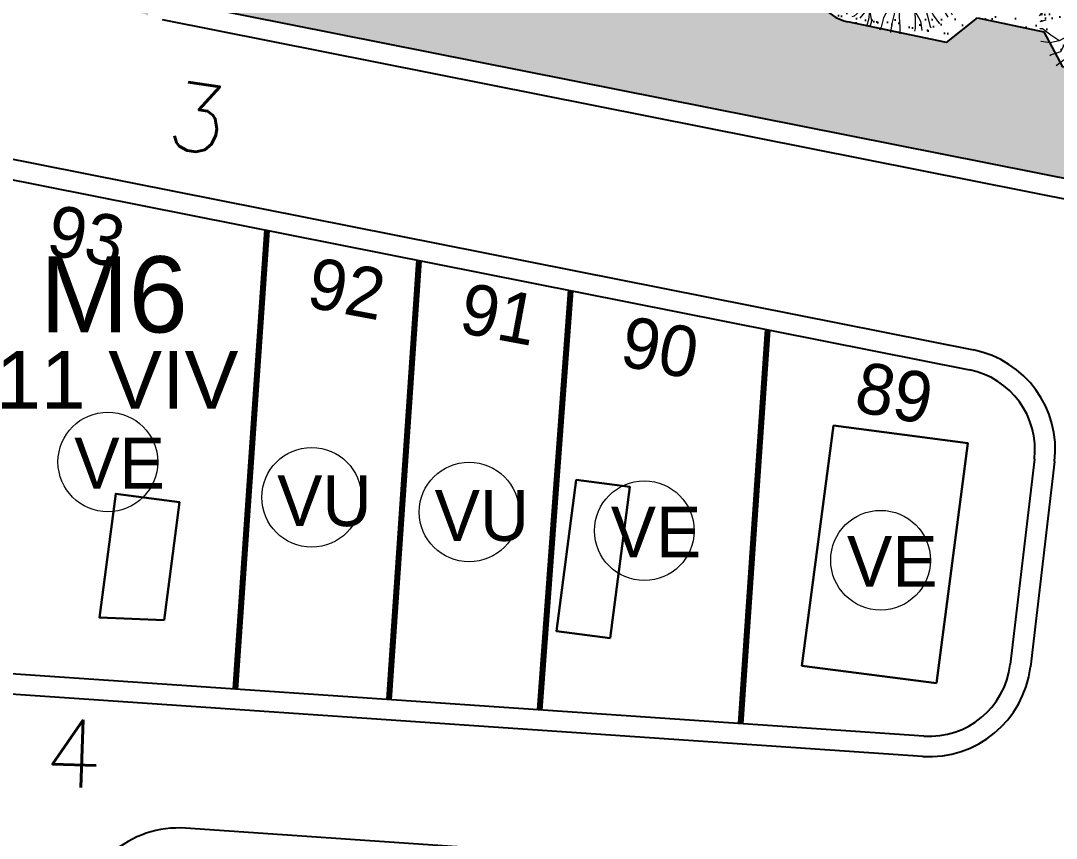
# Model space of a CAD drawing. Extents: x 472704 to 474638, y 1059265 to 1060325.
# Drawn here: x 474057.6 to 474118.7, y 1059653.8 to 1059702.1 of the extents above; entities that cross this region are included whole.
import ezdxf

# ---------------------------------------------------------------- set-up
doc = ezdxf.new("R2010")
doc.units = 0
doc.header["$LTSCALE"] = 0.4
doc.header["$MEASUREMENT"] = 0
doc.layers.get('0').update_dxf_attribs({"linetype": 'CONTINUOUS', "lineweight": 25})
for name, color, linetype in [('A-VIA-N', 7, 'CONTINUOUS'), ('AREASVERDES', 8, 'CONTINUOUS'), ('MANZANAS', 5, 'CONTINUOUS'), ('NumeroPropu', 6, 'CONTINUOUS'), ('PARCELASPEOPUESTAS', 3, 'CONTINUOUS'), ('PISOS', 8, 'CONTINUOUS'), ('PROPUESTA_VIAS', 7, 'CONTINUOUS'), ('TipoVivienda', 7, 'CONTINUOUS'), ('UNIFAMILIAR', 5, 'CONTINUOUS')]:
    doc.layers.add(name, color=color, linetype=linetype)
for name, color, linetype, lineweight in [('AREAS VERDES', 2, 'CONTINUOUS', 20), ('CALLES', 140, 'CONTINUOUS', 40), ('CASA', 31, 'CONTINUOUS', 30)]:
    doc.layers.add(name, color=color, linetype=linetype, lineweight=lineweight)
doc.styles.add('ARIAL', font='arial.ttf')
doc.styles.add('Numeros Parcelas', font='', dxfattribs={"height": 3})
doc.styles.get("Standard").update_dxf_attribs({"font": 'romans.shx'})
doc.styles.add('TipoVivienda', font='', dxfattribs={"height": 3})
doc.styles.get('Numeros Parcelas').set_extended_font_data('AvantGarde Bk BT')
doc.styles.get('TipoVivienda').set_extended_font_data('AvantGarde Bk BT')

# ---------------------------------------------------------------- blocks, each defined once
blk = doc.blocks.new('MATA-P-01')
at = {"color": 84, "linetype": 'ByBlock'}
for p, q in [((18.70677729639716, 144.486355756599), (18.73205464344726, 144.451453475891)), ((18.72307764169145, 144.486355756599), (18.73040098522931, 144.4579799186249)), ((18.74481143541676, 144.4994086420674), (18.74481143541676, 144.5013949507252)), ((18.75756822738625, 144.4645063613594), (18.74481143541676, 144.4994086420674)), ((18.79016891797421, 144.486355756599), (18.78827902286798, 144.5167179032314)), ((18.79914591973063, 144.4449270331571), (18.79016891797421, 144.486355756599)), ((18.7972560246238, 144.4667764283972), (18.8064692632685, 144.503665017763)), ((18.8064692632685, 144.503665017763), (18.80812292148645, 144.5144478361937)), ((18.84615706050665, 144.4883420652574), (18.84450340228809, 144.5209742789276)), ((18.86245740580033, 144.4537235429294), (18.84615706050665, 144.4883420652574)), ((18.8697807493382, 144.4579799186249), (18.87167064444504, 144.4928821993329)), ((18.87167064444504, 144.4928821993329), (18.87521419776983, 144.5209742789276)), ((18.89860164971369, 144.4840856895612), (18.90592499325156, 144.5167179032314)), ((18.68693339777808, 144.4318741476893), (18.6706330524844, 144.4579799186249)), ((18.71764419325982, 144.451453475891), (18.68882329288492, 144.468762737055)), ((18.73205464344726, 144.451453475891), (18.73040098522931, 144.4557098515872)), ((18.79182257619277, 144.4318741476893), (18.75756822738625, 144.4645063613594)), ((18.80812292148645, 144.405768376753), (18.79914591973063, 144.4449270331571)), ((18.86803478664056, 144.4239007251381), (18.86245740580033, 144.4537235429294)), ((18.86789085423196, 144.4210913292592), (18.8697807493382, 144.4579799186249)), ((18.89151454306411, 144.4122948194869), (18.8950580963889, 144.4471971001948)), ((18.8950580963889, 144.4471971001948), (18.89860164971369, 144.4840856895612)), ((18.9964037214782, 144.4818156225235), (18.99286016815341, 144.4449270331571)), ((18.99286016815341, 144.4449270331571), (19.00183716990983, 144.4100247524491)), ((19.03987130892942, 144.4602499856633), (19.01270406677248, 144.423077637917)), ((18.64346581032746, 144.4015120010568), (18.62716546503318, 144.423077637917)), ((18.6453557054337, 144.4361305233854), (18.6453557054337, 144.4384005904232)), ((18.67961005424022, 144.4145648865253), (18.6453557054337, 144.4361305233854)), ((18.71410063993503, 144.3861890485512), (18.67961005424022, 144.4145648865253)), ((18.70134384796553, 144.3969718669813), (18.68693339777808, 144.4318741476893)), ((18.80788988419503, 144.4067849107232), (18.79182257619277, 144.4318741476893)), ((18.82442326678074, 144.3666097203488), (18.80812292148645, 144.405768376753)), ((18.86434730090717, 144.3754062301211), (18.86789085423196, 144.4210913292592)), ((18.88608109463248, 144.3731361630834), (18.89151454306411, 144.4122948194869)), ((19.01270406677248, 144.423077637917), (18.98742671972238, 144.3773925387789)), ((19.00183716990983, 144.4100247524491), (18.99286016815341, 144.388459115589)), ((19.0689284461926, 144.4384005904232), (19.03821765071086, 144.4015120010568)), ((19.09066223991851, 144.416551195183), (19.0561716542237, 144.388459115589)), ((18.61629856817052, 144.3969718669813), (18.60543167130787, 144.4034983097152)), ((18.64700936365226, 144.3623533446527), (18.61629856817052, 144.3969718669813)), ((18.74481143541676, 144.3512867678432), (18.71410063993503, 144.3861890485512)), ((18.84615706050665, 144.3317074396409), (18.82442326678074, 144.3666097203488)), ((18.8662371960134, 144.3339775066792), (18.86434730090717, 144.3754062301211)), ((18.87710409287666, 144.3339775066792), (18.88608109463248, 144.3731361630834)), ((18.98742671972238, 144.3773925387789), (18.97112637442809, 144.3405039494132)), ((19.02191730541718, 144.370866096045), (18.98553682461554, 144.3382338823748)), ((19.0561716542237, 144.388459115589), (19.02191730541718, 144.370866096045)), ((19.03821765071086, 144.4015120010568), (19.02357096363514, 144.370866096045)), ((19.09231589813646, 144.3666097203488), (19.10696258521219, 144.381932672855)), ((19.12680648383127, 144.3796626058173), (19.09231589813646, 144.3666097203488)), ((19.12680648383127, 144.3731361630834), (19.11404969186178, 144.336247573717)), ((18.56007418874981, 144.3209246212108), (18.55842053053185, 144.3231946882491)), ((18.58913132601358, 144.3382338823748), (18.57094108561306, 144.3470303921471)), ((18.62362191170839, 144.3058854270845), (18.58913132601358, 144.3382338823748)), ((18.66708949915901, 144.3274510639447), (18.64700936365226, 144.3623533446527)), ((18.70323374307237, 144.2882924075412), (18.66708949915901, 144.3274510639447)), ((18.75756822738625, 144.3166682455146), (18.74481143541676, 144.3512867678432)), ((18.85702395736931, 144.2948188502751), (18.84615706050665, 144.3317074396409)), ((18.85702395736931, 144.2928325416167), (18.87710409287666, 144.3339775066792)), ((18.85891385247554, 144.2970889173129), (18.8662371960134, 144.3339775066792)), ((18.97112637442809, 144.3405039494132), (18.95293613402757, 144.3058854270845)), ((18.98553682461554, 144.3382338823748), (18.95633128629346, 144.3123468675026)), ((19.11404969186178, 144.336247573717), (19.13223993226289, 144.3623533446527)), ((19.14854027755658, 144.3470303921471), (19.11404969186178, 144.3231946882491)), ((18.59456477444461, 144.3101418027807), (18.56007418874981, 144.3209246212108)), ((18.61629856817052, 144.284036031845), (18.58180798247572, 144.2775095891111)), ((18.63070901835797, 144.307871735743), (18.59456477444461, 144.3101418027807)), ((18.65244281208328, 144.2775095891111), (18.61629856817052, 144.284036031845)), ((18.6706330524844, 144.2993589843506), (18.63070901835797, 144.307871735743)), ((18.70677729639716, 144.2863060988828), (18.6706330524844, 144.2993589843506)), ((18.74481143541676, 144.2709831463766), (18.70323374307237, 144.2882924075412)), ((18.76300167581728, 144.2797796561489), (18.75756822738625, 144.3166682455146)), ((18.85891385247554, 144.255660193871), (18.85702395736931, 144.2928325416167)), ((18.95293613402757, 144.3058854270845), (18.92411523365208, 144.2709831463766)), ((18.5475536336692, 144.2775095891111), (18.5440100803444, 144.2797796561489)), ((18.58180798247572, 144.2775095891111), (18.5475536336692, 144.2775095891111)), ((18.68693339777808, 144.2775095891111), (18.65244281208328, 144.2775095891111)), ((18.73585624014285, 144.2747112949355), (18.68693339777808, 144.2775095891111)), ((18.78284557443635, 144.2471474424786), (18.74481143541676, 144.2709831463766)), ((18.79182257619277, 144.2448773754409), (18.76300167581728, 144.2797796561489)), ((18.81733616013116, 144.2360808656686), (18.78284557443635, 144.2471474424786)), ((18.8617486951355, 144.2420397916433), (18.82560445122274, 144.1821667735182)), ((18.8397786645219, 144.1821667735182), (18.8617486951355, 144.2434585835424)), ((18.8421410334047, 144.1659925458734), (18.8617486951355, 144.2420397916433)), ((18.85159050893768, 144.2275681142769), (18.85891385247554, 144.255660193871)), ((18.85844137869898, 144.2576465025288), (18.85844137869898, 144.2590652944279)), ((18.86576472223685, 144.2372158991878), (18.85844137869898, 144.2576465025288)), ((18.90214520303849, 144.2471474424786), (18.8858448577442, 144.2267168391377)), ((18.90520386662178, 144.2504054997458), (18.89151454306411, 144.2122451617707)), ((18.90403509814472, 144.2491337511371), (18.90049154481993, 144.2448773754409)), ((18.92411523365208, 144.2709831463766), (18.90403509814472, 144.2491337511371)), ((19.07436189462423, 144.2406209997447), (19.10861624343075, 144.2732532134149)), ((19.10861624343075, 144.2732532134149), (19.14310682912555, 144.2709831463766)), ((19.14310682912555, 144.2709831463766), (19.17027407128249, 144.2797796561489)), ((19.18303086325138, 144.2514038181748), (19.14310682912555, 144.2340945570108)), ((18.54023029013133, 144.2230279802008), (18.53125328837491, 144.2210416715424)), ((18.57472087582613, 144.2187716045046), (18.54023029013133, 144.2230279802008)), ((18.60897522463266, 144.2057187190368), (18.57472087582613, 144.2187716045046)), ((18.64346581032746, 144.1903957665306), (18.60897522463266, 144.2057187190368)), ((18.81544626502492, 144.2360808656686), (18.85159050893768, 144.2275681142769)), ((18.82040723967939, 144.2298381813146), (18.81591873880148, 144.2357971072893)), ((18.83599887430884, 144.209691336353), (18.82040723967939, 144.2298381813146)), ((18.82347831922762, 144.189260733012), (18.83599887430884, 144.209691336353)), ((18.82560445122274, 144.1821667735182), (18.84521211295293, 144.2292706645554)), ((18.84521211295293, 144.2292706645554), (18.82914800454753, 144.2199066380238)), ((18.87308806577471, 144.2315407315931), (18.8421410334047, 144.1659925458734)), ((18.8433222178467, 144.1239963056716), (18.87308806577471, 144.2315407315931)), ((18.88537238396765, 144.2250142888592), (18.8433222178467, 144.1239963056716)), ((18.8858448577442, 144.2267168391377), (18.84497587606465, 144.157763552861)), ((18.8858448577442, 144.2267168391377), (18.85702395736931, 144.1381842246586)), ((18.85702395736931, 144.1381842246586), (18.89127830617583, 144.220757913163)), ((18.8858448577442, 144.2267168391377), (18.86576472223685, 144.2372158991878)), ((18.87119817066847, 144.2094075779731), (18.87734032976494, 144.2258655639984)), ((18.89127830617583, 144.220757913163), (18.87545043465811, 144.1588985863796)), ((18.87545043465811, 144.1588985863796), (18.89907412349026, 144.206569994176)), ((18.90474380881016, 144.2051512022775), (18.89151454306411, 144.2122451617707)), ((18.89907412349026, 144.206569994176), (18.89671175460686, 144.175072814025)), ((18.89907412349026, 144.1932333503282), (18.92569361185657, 144.2077454365482)), ((18.92765878697687, 144.2079887860745), (18.90474380881016, 144.2051512022775)), ((18.95293613402757, 144.2145152288085), (18.92765878697687, 144.2079887860745)), ((18.98931661482861, 144.2122451617707), (18.95293613402757, 144.2145152288085)), ((19.03278420227984, 144.209975094733), (18.98931661482861, 144.2122451617707)), ((18.99097027304717, 144.209975094733), (19.03821765071086, 144.2187716045046)), ((19.07436189462423, 144.209975094733), (19.03278420227984, 144.209975094733)), ((19.03821765071086, 144.2187716045046), (19.07436189462423, 144.2406209997447)), ((19.05428175911687, 144.203448651999), (19.03987130892942, 144.2079887860745)), ((19.09066223991851, 144.1903957665306), (19.05428175911687, 144.203448651999)), ((19.11239603364382, 144.2057187190368), (19.07436189462423, 144.209975094733)), ((19.10696258521219, 144.2122451617707), (19.08144900127381, 144.209975094733)), ((19.14310682912555, 144.2340945570108), (19.10696258521219, 144.2122451617707)), ((19.14854027755658, 144.1991922763029), (19.11239603364382, 144.2057187190368)), ((19.14854027755658, 144.2079887860745), (19.13223993226289, 144.2014623433406)), ((19.18303086325138, 144.2187716045046), (19.14854027755658, 144.2079887860745)), ((18.54212018523757, 144.1623036869365), (18.52770973505012, 144.157763552861)), ((18.54023029013133, 144.1903957665306), (18.52936339326807, 144.1903957665306)), ((18.57472087582613, 144.1838693237967), (18.54023029013133, 144.1903957665306)), ((18.58015432425716, 144.1665600626327), (18.54212018523757, 144.1623036869365)), ((18.61086511973889, 144.1773428810627), (18.57472087582613, 144.1838693237967)), ((18.61629856817052, 144.1688301296704), (18.58015432425716, 144.1665600626327)), ((18.64700936365226, 144.1753565724043), (18.61086511973889, 144.1773428810627)), ((18.64700936365226, 144.1665600626327), (18.61086511973889, 144.1512371101265)), ((18.66345128961892, 144.1743828726762), (18.61629856817052, 144.1688301296704)), ((18.67961005424022, 144.1818830151389), (18.64346581032746, 144.1903957665306)), ((18.68338984445329, 144.1838693237967), (18.64700936365226, 144.1665600626327)), ((18.68504350267185, 144.1838693237967), (18.64700936365226, 144.1753565724043)), ((18.71953408836665, 144.1861393908344), (18.68504350267185, 144.1838693237967)), ((18.75378843717318, 144.1903957665306), (18.71953408836665, 144.1861393908344)), ((18.78827902286798, 144.1861393908344), (18.75378843717318, 144.1903957665306)), ((18.79347623441073, 144.1847205989359), (18.78095567933012, 144.1864231492144)), ((18.78284557443635, 144.1864231492144), (18.80292570994371, 144.1869906659737)), ((18.81402884369464, 144.1855718740751), (18.79347623441073, 144.1847205989359)), ((18.80292570994371, 144.1869906659737), (18.82347831922762, 144.189260733012)), ((18.8352901636434, 144.178194156202), (18.81402884369464, 144.1855718740751)), ((18.84025113829846, 144.157763552861), (18.8352901636434, 144.178194156202)), ((18.88513614707936, 144.1810317399996), (18.88655356840904, 144.1600336198987)), ((18.90592499325156, 144.1682626129111), (18.88513614707936, 144.1810317399996)), ((18.88655356840904, 144.1600336198987), (18.89080583239927, 144.1526559020256)), ((18.90403509814472, 144.1708164383288), (18.89907412349026, 144.1932333503282)), ((18.90781488835779, 144.1642899955949), (18.90403509814472, 144.1708164383288)), ((18.93498213051473, 144.1296714732663), (18.90781488835779, 144.1642899955949)), ((19.12491658872503, 144.1773428810627), (19.09066223991851, 144.1903957665306)), ((19.15940717441984, 144.1557772442026), (19.12491658872503, 144.1773428810627)), ((19.18468452146994, 144.1991922763029), (19.14854027755658, 144.1991922763029)), ((18.54023029013133, 144.1274014062285), (18.53125328837491, 144.1274014062285)), ((18.57637453404409, 144.1316577819247), (18.54023029013133, 144.1274014062285)), ((18.61086511973889, 144.1512371101265), (18.57637453404409, 144.1316577819247)), ((18.60543167130787, 144.1404542916964), (18.58180798247572, 144.1055520109884)), ((18.83906995385647, 144.1208749634946), (18.80457936816166, 144.0882427498244)), ((18.85537029915075, 144.1256988559501), (18.8352901636434, 144.1157673126592)), ((18.83599887430884, 144.1166185877985), (18.8433222178467, 144.1376167078993)), ((18.8433222178467, 144.1376167078993), (18.84025113829846, 144.157763552861)), ((18.85537029915075, 144.1143485207607), (18.85584277292731, 144.1256988559501)), ((18.85891385247554, 144.1361979160008), (18.85584277292731, 144.1256988559501)), ((18.87143440755676, 144.1571960361011), (18.85891385247554, 144.1361979160008)), ((18.89151454306411, 144.1532234187849), (18.87143440755676, 144.1571960361011)), ((18.89151454306411, 144.1535071771648), (18.90781488835779, 144.1120784537229)), ((18.96923647932126, 144.0947691925583), (18.93498213051473, 144.1296714732663)), ((19.17925107303831, 144.1186048964569), (19.15940717441984, 144.1557772442026)), ((18.5475536336692, 144.0924991255206), (18.54023029013133, 144.0905128168622)), ((18.58180798247572, 144.1055520109884), (18.5475536336692, 144.0924991255206)), ((18.61086511973889, 144.0794462400527), (18.58369787758195, 144.0448277177241)), ((18.80457936816166, 144.0882427498244), (18.77008878246686, 144.0601506702303)), ((18.8352901636434, 144.1157673126592), (18.83458145297856, 144.1166185877985)), ((18.84450340228809, 144.0425576506864), (18.84993685071972, 144.0794462400527)), ((18.84993685071972, 144.0794462400527), (18.85537029915075, 144.1143485207607)), ((18.85348040404451, 144.0924991255206), (18.87167064444504, 144.0536242274964)), ((18.90781488835779, 144.1120784537229), (18.91324833678942, 144.0774599313943)), ((18.98010337618391, 144.0578806031926), (18.96923647932126, 144.0947691925583)), ((18.97112637442809, 144.0970392595967), (19.01270406677248, 144.0859726827867)), ((19.01270406677248, 144.0859726827867), (19.04719465246728, 144.0686634216227)), ((19.17216396638873, 144.0970392595967), (19.15043017266342, 144.1078220780268)), ((18.58369787758195, 144.0448277177241), (18.56550763718144, 144.0448277177241)), ((18.58180798247572, 144.0663933545849), (18.56739753228827, 144.0448277177241)), ((18.59267487933838, 144.0033989942822), (18.61984212149531, 144.0383012749902)), ((18.76300167581728, 144.0513541604587), (18.72851109012247, 144.0229783224846)), ((18.77008878246686, 144.0601506702303), (18.74292154031052, 144.0252483895224)), ((18.75756822738625, 144.0425576506864), (18.76300167581728, 144.0079391283583)), ((18.83718005875023, 144.0056690613206), (18.84450340228809, 144.0425576506864)), ((18.87167064444504, 144.0536242274964), (18.87167064444504, 144.0187219467884)), ((18.91324833678942, 144.0774599313943), (18.92576889187064, 144.0425576506864)), ((18.92576889187064, 144.0425576506864), (18.93663578873329, 144.0079391283583)), ((19.00916051344769, 144.0144655710923), (18.98010337618391, 144.0578806031926)), ((19.04719465246728, 144.0686634216227), (19.0597152075485, 144.0317748322563)), ((19.04719465246728, 144.0686634216227), (19.08333889638004, 144.0383012749902)), ((19.08333889638004, 144.0383012749902), (19.11782948207485, 144.0229783224846)), ((19.08522879148688, 144.0383012749902), (19.1194831402934, 144.0536242274964)), ((19.1194831402934, 144.0536242274964), (19.157517279313, 144.0709334886604)), ((19.157517279313, 144.0709334886604), (19.1667305179577, 144.0686634216227)), ((18.61440867306369, 144.0317748322563), (18.58180798247572, 144.0144655710923)), ((18.67157824501153, 144.0030589354155), (18.62173201660155, 143.9903461088144)), ((18.65622260229635, 143.9968725515483), (18.62527556992634, 143.9642403378781)), ((18.69425674131595, 144.0121955040545), (18.65622260229635, 143.9968725515483)), ((18.71055708661023, 143.9968725515483), (18.68338984445329, 143.9599839621825)), ((18.72851109012247, 144.0229783224846), (18.69425674131595, 144.0121955040545)), ((18.74670133052359, 144.0317748322563), (18.71055708661023, 143.9968725515483)), ((18.74292154031052, 144.0252483895224), (18.72496753679768, 143.988359800156)), ((18.76300167581728, 144.0079391283583), (18.76111178071104, 143.9687804719542)), ((18.8352901636434, 143.9968725515483), (18.82087971345595, 143.9599839621825)), ((18.83363650542544, 143.9707667806126), (18.83718005875023, 144.0056690613206)), ((18.87167064444504, 144.0187219467884), (18.86789085423196, 143.9818333574221)), ((18.93663578873329, 144.0079391283583), (18.93852568383953, 143.9687804719542)), ((18.93852568383953, 143.9991426185861), (18.94750268559595, 143.9642403378781)), ((19.03987130892942, 143.9795632903843), (19.00916051344769, 144.0144655710923)), ((19.0597152075485, 144.0317748322563), (19.0689284461926, 143.9968725515483)), ((19.0689284461926, 143.9968725515483), (19.10318279499912, 143.9772932233466)), ((19.11782948207485, 144.0229783224846), (19.15208383088137, 144.0209920138262)), ((19.15208383088137, 144.0209920138262), (19.15397372598821, 144.0209920138262)), ((18.62173201660155, 143.9903461088144), (18.61086511973889, 143.9772932233466)), ((18.68338984445329, 143.9599839621825), (18.65244281208328, 143.9316081242085)), ((18.72496753679768, 143.988359800156), (18.70512363817921, 143.9534575194481)), ((18.75756822738625, 143.9622540292203), (18.72851109012247, 143.9273517485124)), ((18.76111178071104, 143.9687804719542), (18.75024488384839, 143.9316081242085)), ((18.82087971345595, 143.9599839621825), (18.81355636991808, 143.9250816814746)), ((18.83363650542544, 143.9338781912463), (18.83363650542544, 143.9707667806126)), ((18.86789085423196, 143.9818333574221), (18.86245740580033, 143.9469310767141)), ((18.93852568383953, 143.9599839621825), (18.9330922354085, 143.9250816814746)), ((18.93852568383953, 143.9687804719542), (18.94584902737799, 143.9250816814746)), ((18.94750268559595, 143.9642403378781), (18.96025947756544, 143.9296218155501)), ((19.07436189462423, 143.9404046339802), (19.03987130892942, 143.9795632903843)), ((19.10318279499912, 143.9772932233466), (19.10696258521219, 143.9730368476504)), ((18.68882329288492, 143.9185552387401), (18.68338984445329, 143.9100424873484)), ((18.70512363817921, 143.9534575194481), (18.68882329288492, 143.9185552387401)), ((18.72851109012247, 143.9273517485124), (18.71575429815358, 143.8924494678044)), ((18.75024488384839, 143.9316081242085), (18.74292154031052, 143.8947195348422)), ((18.81355636991808, 143.9250816814746), (18.80268947305543, 143.890463159146)), ((18.8352901636434, 143.8947195348422), (18.83363650542544, 143.9338781912463)), ((18.86245740580033, 143.9469310767141), (18.87332430266299, 143.9100424873484)), ((18.93120234030166, 143.9230953728162), (18.91679189011422, 143.8881930921082)), ((18.9330922354085, 143.9250816814746), (18.92954868208371, 143.890463159146)), ((18.94584902737799, 143.9250816814746), (18.96380303089023, 143.890463159146)), ((18.96025947756544, 143.9296218155501), (18.98742671972238, 143.8924494678044)), ((19.01648385698555, 143.9035160446138), (18.99097027304717, 143.9250816814746)), ((19.030894307173, 143.9100424873484), (19.00727061834085, 143.9404046339802)), ((18.74292154031052, 143.8947195348422), (18.74292154031052, 143.8839367164121)), ((18.80268947305543, 143.890463159146), (18.7972560246238, 143.8620873211719)), ((18.83363650542544, 143.8598172541342), (18.8352901636434, 143.8947195348422)), ((18.87332430266299, 143.9100424873484), (18.87521419776983, 143.872870139602)), ((18.91679189011422, 143.8881930921082), (18.91868178522105, 143.8643573882103)), ((18.92954868208371, 143.890463159146), (18.93120234030166, 143.8686137639059)), ((18.98742671972238, 143.8924494678044), (18.9964037214782, 143.8881930921082)), ((18.87521419776983, 143.872870139602), (18.87875775109462, 143.8598172541342))]:
    blk.add_line(p, q, dxfattribs=at)
blk = doc.blocks.new('ISLAVERDE')
at = {"layer": 'AREASVERDES'}
h = blk.add_hatch(dxfattribs=at)
h.set_pattern_fill('AR-SAND', color=64, scale=0.03, angle=45, style=0)
h.set_pattern_definition([(82.50000000000001, (191.2243086665092, 65.92303897162424), (-1.072144046139148, 1.004260467369087), [0, -1.15824, 0, -1.2954, 0, -1.23825]), (52.49999999999999, (191.2243086665092, 65.92303897162424), (-0.5670327831854701, 2.474198554034203), [0, -0.6248400000000001, 0, -1.04394, 0, -0.40005]), (12.5, (190.5615657647743, 65.26029606988934), (1.674899477497614, 1.680996935689717), [0, -0.3809999999999999, 0, -1.3716, 0, -1.7907]), (2.499999999999997, (190.5615657647743, 65.26029606988934), (1.146843327484199, 2.092652344687232), [0, -0.1905, 0, -0.8991599999999998, 0, -1.0287])])
h.paths.add_polyline_path([(13.95088276572645, -2.394863265799344), (15.4515454476836, -4.194310824619578), (20.95154507480504, -4.192285652854508), (22.45088218952881, -2.39173345558811), (26.45088191828111, -2.390260603511692), (27.95154459985002, -4.189708161982679), (33.90154419700178, -4.187517294660225, 0.9999963395687645), (33.89843958694101, 4.212482131463943), (27.9484516110289, 4.210291268420384), (26.44911449603387, 2.409739070804797), (22.44911476722336, 2.4082662187284), (20.94845208530504, 4.207713777432183), (15.44845245808654, 4.205688605783493), (13.94911534347918, 2.405136408517137), (9.949115614610491, 2.403663556557156), (8.448452932983372, 4.203111114795327), (2.498453335881351, 4.200920247472808, 0.4141057193929566), (-0.0006261316302698106, 1.700920416948819, 9.20532542551705e-05), (-0.0006259621295043871, 1.699999884429673), (0.000625962129618074, -1.699999884741729, 0.4142740459857605), (2.502062574025501, -4.199078939329993, -5.162490158940385e-05), (2.501546325068347, -4.199079182697488), (8.451545921901385, -4.196888315491364), (9.950883036915911, -2.396336117759347)])
at = {"layer": 'PROPUESTA_VIAS', "linetype": 'Continuous', "ltscale": 0.5}
for p, q in [((8.448452932963846, 4.20311111479532), (2.498453335923841, 4.200920247472823)), ((8.448452932789223, 4.20311111502815), (9.949115614610491, 2.403663556557149)), ((13.94911534347921, 2.405136408517137), (15.44845245828037, 4.205688606016338)), ((20.9484520854021, 4.207713777432218), (15.44845245816396, 4.205688605783507)), ((20.9484520854021, 4.207713777315803), (22.44911476722336, 2.408266218728386)), ((26.44911449603387, 2.40973907080479), (27.94845161083504, 4.210291268187575)), ((33.89845120781683, 4.212482135742903), (27.94845161106787, 4.210291268420406)), ((9.949115614610491, 2.403663556557149), (13.94911534347921, 2.405136408517137)), ((22.44911476722336, 2.408266218728386), (26.44911449603387, 2.40973907080479)), ((0.0006259621295612305, -1.69999988458585), (-0.0006259621295612305, 1.69999988458585)), ((8.451545921998331, -4.196888315374963), (9.950883036915911, -2.396336117759347)), ((9.950883036915911, -2.396336117759347), (13.95088276572642, -2.394863265799358)), ((13.95088276572642, -2.394863265799358), (15.45154544748948, -4.194310824386775)), ((20.9515450746112, -4.19228565308731), (22.45088218952878, -2.39173345558811)), ((22.45088218952878, -2.39173345558811), (26.45088191828108, -2.390260603511706)), ((26.45088191828108, -2.390260603511706), (27.95154460004414, -4.189708162215538)), ((8.451545921881916, -4.196888315491378), (2.501546325132949, -4.19907918269746)), ((20.95154507484403, -4.19228565285448), (15.45154544760589, -4.194310824619606)), ((33.90154419702594, -4.187517294660211), (27.95154459981131, -4.189708161982708))]:
    blk.add_line(p, q, dxfattribs=at)
for centre, radius, start, end in [((2.49937386836973, 1.700920416973531), 2.5, 90.02109705116746, 180.0210970505771), ((33.89999770242139, 0.01248242054134607), 4.199999999953433, 270.0210970513712, 90.02109705057718), ((2.500625792628853, -1.699079352198169), 2.5, 180.0210970511424, 270.0210970509708)]:
    blk.add_arc(centre, radius, start, end, dxfattribs=at)
at = {"layer": 'AREAS VERDES', "linetype": 'Continuous', "ltscale": 0.5, "xscale": -15.00000000000015, "yscale": 15, "zscale": 15, "rotation": 0.0210970515672404}
for p in [(288.4027611621995, -2162.080785884608), (314.925563665024, -2162.719359344069), (301.9837158228119, -2163.198289438665)]:
    blk.add_blockref('MATA-P-01', p, dxfattribs=at)

msp = doc.modelspace()

# ---------------------------------------------------------------- hatches: boundary and pattern name
at = {"layer": 'PISOS', "lineweight": 20}
h = msp.add_hatch(dxfattribs=at)
h.set_pattern_fill('ANGLE', color=256, scale=6, angle=45, style=0)
h.set_pattern_definition([(45, (0, 0), (-1.166726188957803, 1.166726188957804), [1.2, -0.45]), (135, (0, 0), (-1.166726188957804, -1.166726188957803), [1.2, -0.45])])
h.paths.add_polyline_path([(474190.7094431903, 1059697.243054426), (474190.9341545202, 1059698.217479804), (474186.0469210417, 1059699.34452017), (474185.8222097118, 1059698.370094792), (474148.6966027924, 1059706.931596465), (474148.9213141224, 1059707.906021843), (474145.0632709505, 1059708.79572159), (474144.8385596205, 1059707.821296212), (474107.7641336934, 1059716.370995084), (474107.9888450233, 1059717.345420462), (474100.5851378749, 1059719.05278248), (474100.3604265448, 1059718.078357102), (474069.714688375, 1059725.145542271), (474069.939399705, 1059726.119967649, 0.420068395974056), (474063.9222740749, 1059722.27399018), (474064.9009878709, 1059722.068760295), (474061.9604217048, 1059708.045594608), (474061.0661786196, 1059708.233111537, 0.3282032720255572), (474065.0658710704, 1059702.35369832), (474065.2475828829, 1059703.478655478), (474243.0255345741, 1059668.141007248, 0.1497901805902111), (474251.0711670453, 1059668.957633973, 0.01756425544834117), (474251.9507006048, 1059669.36489578), (474260.9818320687, 1059673.9384622), (474261.5239816476, 1059672.86791382, 0.7012186878754918), (474260.3885817183, 1059682.200658962), (474260.1638703882, 1059681.226233584), (474259.4928449507, 1059681.380978136, 0.0007713140113621319), (474259.4863774387, 1059681.371234833, -0.06027293655953739), (474259.5342614697, 1059679.31541533, -0.09761948843414699), (474260.0891402721, 1059679.112229631), (474260.3238891992, 1059679.403082912), (474260.3653115694, 1059679.204864756), (474261.0174835163, 1059679.823858296), (474261.072713343, 1059679.559567421), (474261.9993693237, 1059680.075018625), (474261.8444988753, 1059679.793285275, -0.02722939643155679), (474262.2528173063, 1059679.852150121, -0.06118653689996234), (474260.6491994995, 1059678.51599922, -0.09376880375936858), (474260.8149440881, 1059677.972702946), (474261.2362342137, 1059677.970234408), (474261.1070874445, 1059677.814262097), (474261.9976586387, 1059677.690309695), (474261.8214583956, 1059677.477510263), (474262.4638214219, 1059676.774806819, -0.05328590969217844), (474260.6904424523, 1059677.181582498, -0.08832281693220663), (474260.3891577643, 1059676.738813704), (474260.684825956, 1059676.363567923), (474260.4823601989, 1059676.367291787), (474260.9407123671, 1059675.593732132), (474260.6707580241, 1059675.598697285), (474260.9670854353, 1059674.580575821), (474260.7268776454, 1059674.794254912, -0.02722939642898385), (474260.6934072282, 1059674.383075216, -0.05048727112225995), (474259.8794416899, 1059675.903248618), (474259.1492143355, 1059676.067354733), (474259.0848860909, 1059675.79293609), (474258.9615621904, 1059675.953551985), (474258.642546801, 1059675.112891274), (474258.4742909368, 1059675.332026138), (474258.4691549716, 1059675.329111554, -0.08033926171753834), (474257.5418248775, 1059674.551409976, -0.05466500214559018), (474258.2931357937, 1059676.259743751), (474256.6318022713, 1059676.633100061), (474256.5207747219, 1059676.8496962), (474255.840104559, 1059676.809606741), (474256.1018775312, 1059676.99624395, -0.02722939643014391), (474255.7084548371, 1059677.120371283, -0.01768612388591163), (474256.2806661379, 1059677.3181078), (474255.5629794418, 1059678.718194245), (474251.6603173092, 1059679.595250846), (474249.8021435396, 1059678.167949111), (474248.9355525348, 1059678.362700626), (474249.1468925063, 1059678.006022755), (474248.8769381637, 1059678.010987908), (474249.1732655752, 1059676.992866443), (474248.933057785, 1059677.206545535, -0.02722939645935145), (474248.8995873679, 1059676.795365839, -0.0587086992800583), (474247.9830008704, 1059678.576770329), (474247.4739258167, 1059678.691176245, -0.01118552320364007), (474247.4056385591, 1059678.693982206), (474247.2910662306, 1059678.205226713), (474247.16774233, 1059678.365842607), (474246.8487269406, 1059677.525181896), (474246.6804710763, 1059677.74431676), (474246.6753351118, 1059677.741402178, -0.08033926176764977), (474245.7480050171, 1059676.963700599, -0.06183110188841883), (474246.6245890124, 1059678.882050173), (474244.8909861547, 1059679.27164778), (474244.0462846985, 1059679.221897364), (474244.308057671, 1059679.408534572, -0.02722939643381327), (474243.9146349768, 1059679.532661906, -0.01153098998895406), (474244.286156886, 1059679.666187782), (474243.3671602785, 1059681.458996122), (474239.4644981466, 1059682.336052722), (474237.606324376, 1059680.908750988), (474236.6601529488, 1059681.121386842), (474236.9531651472, 1059680.114655784), (474236.7129573569, 1059680.328334876, -0.02722939642867167), (474236.6794869398, 1059679.91715518, -0.04566228250931341), (474235.9297611287, 1059681.285529918), (474235.1047055948, 1059681.470947045), (474235.0709658024, 1059681.327016053), (474234.9476419021, 1059681.487631948), (474234.6286265124, 1059680.646971237), (474234.4603706482, 1059680.866106101), (474234.4552346837, 1059680.863191518, -0.0803392617777103), (474233.527904589, 1059680.085489939, -0.05056385476583091), (474234.2101949554, 1059681.671973021), (474233.7633773434, 1059681.772387641, -0.1571399134495), (474232.7065987574, 1059682.395540513), (474231.8261842707, 1059682.343686705), (474232.0879572427, 1059682.530323913, -0.0272293964228052), (474231.6945345487, 1059682.654451247, -0.0212947619350855), (474232.385101188, 1059682.887524011, -0.1659991648076145), (474232.2530548871, 1059684.173141367), (474232.5067087567, 1059685.273071521), (474232.3990586088, 1059685.39287242), (474232.708190233, 1059685.304576465, -0.02722939648160503), (474232.5599418526, 1059685.68955884, -0.04230209120171666), (474233.7417011664, 1059684.856435409), (474234.5358269033, 1059684.673302812, -0.03017088063195657), (474234.7016721081, 1059684.753466018), (474234.6208850285, 1059685.11722925), (474234.8016846484, 1059685.026027564), (474234.7243585699, 1059685.921852284), (474234.9654247297, 1059685.800250036), (474235.1644536466, 1059686.991325821), (474233.0171486294, 1059687.486513834), (474233.2418599593, 1059688.460939212), (474228.1397917222, 1059689.637522422), (474227.9150803924, 1059688.663097044)])
h.paths.add_polyline_path([(474137.1165673978, 1059695.55744493, 0.9999922736028698), (474138.8363221962, 1059703.779515438), (474133.0123741587, 1059704.997683708), (474131.1756254037, 1059703.542914307), (474127.2603554183, 1059704.361853218), (474126.1606516836, 1059706.430826803), (474120.7771554533, 1059707.556867806), (474118.9404066994, 1059706.102098405), (474115.0251367136, 1059706.921037317), (474113.9254329791, 1059708.990010901), (474108.1014688754, 1059710.208182532, 0.4142135623734872), (474105.1425883148, 1059708.272975611), (474104.4464902402, 1059704.944996123, 0.4142135623618394), (474106.3816971613, 1059701.986115563), (474112.2056612648, 1059700.767943932), (474114.04241002, 1059702.222713334), (474117.9576800052, 1059701.403774422), (474119.05738374, 1059699.334800837), (474124.4408799701, 1059698.208759834), (474126.2776287242, 1059699.663529235), (474130.19289871, 1059698.844590324), (474131.2926024441, 1059696.775616739)], flags=16)
h.paths.add_polyline_path([(474180.2402928806, 1059695.086087679), (474174.4163319767, 1059696.304258641), (474172.5795832215, 1059694.849489239), (474168.6643132359, 1059695.668428151), (474167.5646095015, 1059697.737401736), (474162.1811132713, 1059698.863442739), (474160.3443645168, 1059697.408673338), (474156.4290945315, 1059698.227612249), (474155.3293907969, 1059700.296585835), (474149.5054266931, 1059701.514757465, 0.4142135623784602), (474146.5465461326, 1059699.579550544), (474145.8504480579, 1059696.251571056, 0.414213562367118), (474147.7856549791, 1059693.292690496), (474153.6096190827, 1059692.074518865), (474155.4463678375, 1059693.529288267), (474159.3616378231, 1059692.710349356), (474160.4613415577, 1059690.64137577), (474165.8448377879, 1059689.515334767), (474167.6815865423, 1059690.970104169), (474171.5968565274, 1059690.151165257), (474172.6965602619, 1059688.082191672), (474178.5205243658, 1059686.864020041, 0.1303148214904404), (474180.6702356623, 1059686.978010827, 0.7694188486094442)], flags=16)
h.paths.add_polyline_path([(474079.9508848608, 1059716.124458923), (474080.0810749356, 1059715.890667824), (474080.2737284436, 1059716.038282555, -0.02204952727324253)], flags=16)
h.paths.add_polyline_path([(474071.1513658112, 1059718.481626788), (474071.1020652673, 1059719.404153606, -0.001832472239177561), (474071.0880429149, 1059719.46531346, -0.05208335217644693), (474070.9840494886, 1059718.684670784)], flags=0)
h.paths.add_polyline_path([(474070.8502163027, 1059717.679522385), (474071.0549854125, 1059718.711723258), (474069.9989139655, 1059718.035113398, 0.02561720611532392), (474069.6359828814, 1059717.237171741), (474070.6751631455, 1059717.891955291)], flags=0)
h.paths.add_polyline_path([(474069.9092500343, 1059716.657856643, 0.00740052574970672), (474069.9666702752, 1059716.643445882, 135.1255348354444), (474069.9092500344, 1059716.657856644), (474070.2678338141, 1059717.205233089), (474070.2558444253, 1059717.197872618), (474070.2598375489, 1059717.193026828)], flags=16)
h.paths.add_polyline_path([(474097.1963694683, 1059711.511821873), (474097.3202156276, 1059711.135140501), (474097.0727966357, 1059711.340426592, -0.001910484628379102), (474097.0729073726, 1059711.3114606, -0.02531759474574846), (474097.0534962485, 1059710.928338608, -0.02382643175026617), (474096.6071429653, 1059711.610714587), (474095.084683557, 1059711.898212048), (474094.9787349463, 1059711.587144733), (474094.8030375086, 1059711.800359495), (474094.7980048868, 1059711.79726989, -0.08033926170379885), (474093.897987644, 1059710.988116128, -0.0329528265346969), (474094.270228713, 1059712.052011681), (474093.0853740082, 1059712.275756707), (474092.5555556444, 1059713.227187278), (474092.119562449, 1059713.186412855), (474092.3747574934, 1059713.381948083, -0.02722939640163444), (474091.9772961565, 1059713.492462772, -0.01107667761330948), (474092.3294307687, 1059713.633254969), (474091.9454285163, 1059714.322833715), (474088.0148952912, 1059715.065065865), (474086.2069408636, 1059713.574662969), (474084.9685308321, 1059713.80852125, -0.01480520670496911), (474084.9524671987, 1059713.58467308, -0.009297734861611444), (474084.7705396258, 1059713.845909418), (474082.536999931, 1059714.267685517, -0.0640747494426096), (474081.7969585943, 1059713.6444506, -0.06392489287372628), (474082.6426052254, 1059715.653736879, -0.08702059024496753), (474082.2463439595, 1059716.002340687), (474081.8227476578, 1059715.783231294), (474081.8796905331, 1059716.052543114), (474080.7198418432, 1059716.456756095, -0.03622205177781676), (474081.9272597117, 1059716.733285374, -0.09210455107705402), (474081.9474453431, 1059717.291025884), (474081.5645124054, 1059717.462142493), (474081.7455268036, 1059717.552917146), (474080.9802334084, 1059718.024941794), (474081.2215859392, 1059718.145974665), (474080.4861347226, 1059718.909841641), (474080.7981218281, 1059718.832236342, -0.02722939643457865), (474080.6367126009, 1059719.21188891, -0.06088750261668303), (474082.3312490432, 1059718.010528442, -0.09686467501002971), (474082.8093886484, 1059718.350055369), (474082.7161309911, 1059718.710822955), (474082.8999621038, 1059718.625897269), (474082.7733750504, 1059719.671100647), (474073.7860410648, 1059721.743661376, -0.05719627821865909), (474072.3198925182, 1059720.454806347, -0.09376880378919994), (474072.5042357534, 1059719.917535762), (474072.9253612892, 1059719.929566827), (474072.8016585975, 1059719.769242487), (474073.6959679411, 1059719.676011334), (474073.5310310188, 1059719.462245547), (474074.5250791291, 1059719.093125507), (474074.2103167825, 1059719.027679333, -0.02722939639758026), (474074.5204665467, 1059718.755657028, -0.06289222350803077), (474072.4070332251, 1059719.122599356, -0.08832281693425913), (474072.1211642972, 1059718.669724512), (474072.4295709434, 1059718.304876028), (474072.2270969601, 1059718.301630096), (474072.7117986651, 1059717.544302223), (474072.4418333538, 1059717.539974313), (474072.7730225442, 1059716.532653625), (474072.5256035525, 1059716.737939715, 0.1633100208239096), (474071.740887186, 1059719.01845232), (474071.6694026187, 1059718.329570724, -0.1153152128987598), (474070.9922246884, 1059718.171288111, 0.1153152128897357), (474071.6694026187, 1059718.329570724), (474071.740887186, 1059719.01845232, 0.0535679708105026), (474071.1816657262, 1059719.604238885, -0.001475735401900519), (474071.1362626726, 1059719.626420015, -0.005800811865137093), (474071.0693578479, 1059719.569336588), (474070.1914577466, 1059718.789065694), (474070.2286934354, 1059718.965172206), (474069.3765836244, 1059718.524409945), (474069.429198357, 1059718.773251777, -0.04691611898956745), (474068.7241372903, 1059718.691640211), (474067.5723693655, 1059718.583925978), (474067.8275644105, 1059718.779461206, -0.02722939643499767), (474067.430103073, 1059718.889975895, -0.03372304117225685), (474068.5193739341, 1059719.26928078), (474068.7810537398, 1059720.613783174), (474068.5340693747, 1059720.766120446), (474068.7754219062, 1059720.887153317), (474068.039970689, 1059721.651020293), (474068.3519577946, 1059721.573414993, -0.02722939643307322), (474068.1905485675, 1059721.953067562, -0.02603940942008565), (474068.9514939236, 1059721.489499338), (474069.2065061011, 1059722.799743674), (474070.6860185804, 1059722.458554677, -0.03737055043430814), (474070.9005800007, 1059722.98210783, -0.02160287924601499), (474071.0595000763, 1059723.268333749, -0.02716491904151339), (474071.1742694197, 1059722.345959606), (474073.283726213, 1059721.859499737), (474073.6156110145, 1059722.05936661), (474073.490432568, 1059721.811831377), (474073.5675264779, 1059721.794052822, -0.004401281303486966), (474073.6329653661, 1059721.807115315, -0.007391695214166934), (474073.7433490689, 1059721.826454388, -0.008875864128730258), (474073.8765785971, 1059721.845352193, -0.003976342881952754), (474073.7860410648, 1059721.743661376), (474083.0952241277, 1059719.596879331, -0.06736754375292947), (474083.5056641097, 1059720.527155098, -0.03099798581614538), (474083.6285347154, 1059719.473893072), (474085.5749724706, 1059719.025026873), (474086.0617750479, 1059719.318187958), (474085.916691813, 1059719.031291825, -0.02722939643862924), (474086.3227426308, 1059719.104173541, -0.008200566732797654), (474086.1342681841, 1059718.896048208), (474095.1621247735, 1059716.814142599, -0.05435569787624463), (474095.4477730835, 1059717.584594707, -0.02160287927065684), (474095.6066931595, 1059717.870820626, -0.03497018260449936), (474095.7358412821, 1059716.681838368), (474097.1656214574, 1059716.352118092), (474097.1901432367, 1059716.377051627), (474097.1980920925, 1059716.34463007), (474097.5147764027, 1059716.271599795), (474098.1628040976, 1059716.661853487), (474098.017720863, 1059716.374957353, -0.02722939642726783), (474098.4237716807, 1059716.44783907, -0.01264153852128396), (474098.1304192607, 1059716.129626968), (474099.8211193526, 1059715.739736193), (474099.3120028887, 1059713.123912234, -0.3806557076758892)], flags=16)
h.paths.add_polyline_path([(474096.5374171998, 1059713.642914987), (474095.7854183026, 1059714.179556333, -0.003364336490853147), (474095.6817317567, 1059714.229755684), (474095.6393480337, 1059714.192085355), (474095.6985588945, 1059713.084113665), (474095.5840893516, 1059713.223026312), (474095.4950939776, 1059712.774418107, 0.1226722328258813), (474096.2165957019, 1059712.932057601), (474096.2974283389, 1059713.71102456), (474096.3574403253, 1059713.640029714)], flags=0)
h.paths.add_polyline_path([(474096.6235483317, 1059714.647167746), (474096.5135903833, 1059714.504657221), (474097.0514288366, 1059714.520022639, 0.1219886405028975), (474096.7746779651, 1059715.200419552), (474095.879094413, 1059715.091521485), (474095.9349553468, 1059715.165826685), (474095.8920937913, 1059715.340649129), (474095.4651202775, 1059714.317693374, -0.001968618760970636), (474095.494040827, 1059714.325074543)], flags=0)
h.paths.add_polyline_path([(474093.6655414554, 1059714.805808022), (474093.8465558538, 1059714.896582675), (474093.0812624581, 1059715.368607323), (474093.3226149894, 1059715.489640193), (474092.5871637725, 1059716.25350717), (474092.8991508779, 1059716.17590187, -0.02722939643457865), (474092.7377416507, 1059716.555554439, -0.06088750261668303), (474094.4322780931, 1059715.354193971, -0.09686467501002971), (474094.9104176982, 1059715.693720898), (474094.8171600408, 1059716.054488483), (474095.0009911537, 1059715.969562798), (474094.8928822567, 1059716.862195822), (474095.1436905965, 1059716.746328221), (474095.1360821191, 1059716.734494665), (474095.1379904069, 1059716.748961576), (474094.8928822567, 1059716.862195822), (474095.0009911537, 1059715.969562798), (474094.817160041, 1059716.054488483), (474095.0805246227, 1059715.035661643), (474095.1185362379, 1059715.097355453), (474094.8938537666, 1059715.201153512), (474095.3385414073, 1059714.391376273, -0.009512472025404976), (474095.5379254641, 1059714.133844947), (474094.3805233562, 1059714.333723939), (474094.5414250438, 1059714.414412519)], flags=0)
h.paths.add_polyline_path([(474222.4975953957, 1059686.121114577), (474216.6736398137, 1059687.339284426), (474214.8368910592, 1059685.884515024), (474210.9216210734, 1059686.703453935), (474209.821917339, 1059688.772427521), (474204.4384211088, 1059689.898468524), (474202.6016723544, 1059688.443699122), (474198.6864023689, 1059689.262638034), (474197.5866986347, 1059691.331611619), (474191.7627345308, 1059692.54978325, 0.4142135623815583), (474188.8038539701, 1059690.614576329), (474188.1077558955, 1059687.286596841, 0.4142135623618394), (474190.0429628166, 1059684.327716281), (474195.8669269204, 1059683.10954465), (474197.7036756748, 1059684.564314052), (474201.6189456606, 1059683.74537514), (474202.7186493949, 1059681.676401555), (474208.102145625, 1059680.550360551), (474209.9388943797, 1059682.005129953), (474213.8541643649, 1059681.186191041), (474214.9538680995, 1059679.117217456), (474220.7778322031, 1059677.899045825, 1.000005657030553)], flags=16)
h.paths.add_polyline_path([(474084.4363881499, 1059716.299249458), (474083.6843892526, 1059716.835890805, -0.003364336481672706), (474083.580702707, 1059716.886090155), (474083.5383189838, 1059716.848419827), (474083.5975298447, 1059715.740448136), (474083.4830603017, 1059715.879360784), (474083.3940649277, 1059715.430752579, 0.1226722328258813), (474084.115566652, 1059715.588392073), (474084.196399289, 1059716.367359031), (474084.2564112754, 1059716.296364186)], flags=0)
h.paths.add_polyline_path([(474084.5225192817, 1059717.303502217), (474084.4125613335, 1059717.160991692), (474084.9503997868, 1059717.17635711, 0.1219886405028975), (474084.6736489153, 1059717.856754024), (474083.7780653632, 1059717.747855956), (474083.8339262969, 1059717.822161156), (474083.7910647415, 1059717.9969836), (474083.3640912277, 1059716.974027846, -0.001968618760970636), (474083.3930117771, 1059716.981409014)], flags=0)
h.paths.add_polyline_path([(474070.3466606834, 1059720.598666635), (474070.8438818834, 1059719.693225662), (474070.9175169509, 1059719.714223624), (474071.3449007081, 1059720.738162252), (474071.3877622635, 1059720.563339808), (474071.7396465486, 1059721.031409899, 0.1235401200235712), (474071.0220875926, 1059721.226438157), (474070.5333315394, 1059720.433174766), (474070.5100661169, 1059720.523177137)], flags=0)

# ---------------------------------------------------------------- linework, layer by layer
at = {"layer": 'A-VIA-N'}
for p, q in [((474065.2475828829, 1059703.478655478), (474243.0255345743, 1059668.141007248)), ((474065.892339721, 1059702.127017507), (474242.7915827596, 1059666.964033779)), ((474019.6848263193, 1059701.314117807), (474113.7967035741, 1059682.612862423)), ((474118.5859317812, 1059676.024655447), (474117.1544232207, 1059663.895835493)), ((474110.7866141808, 1059658.613074179), (474016.3950201318, 1059665.065088316)), ((474108.1530927466, 1059651.576284679), (474067.2847358403, 1059654.369787842))]:
    msp.add_line(p, q, dxfattribs=at)
for centre, start, end in [((474112.6272901576, 1059676.727926377), 353.268783955817, 78.76098744677974), ((474111.1957815971, 1059664.599106423), 266.08970418132, 353.268783955817), ((474066.875568424, 1059648.383755598), 86.08970418132003, 176.2984642669152)]:
    msp.add_arc(centre, 6, start, end, dxfattribs=at)
at = {"layer": 'CASA'}
for points in [[(474111.6052953715, 1059662.927115982), (474103.673354267, 1059663.968418202), (474105.5346819867, 1059678.146762927), (474113.4666230912, 1059677.105460706), (474111.6052953718, 1059662.927115982)], [(474092.3464090669, 1059665.596923936), (474093.5178740651, 1059674.520357679), (474090.3450976235, 1059674.936878567), (474089.1736326252, 1059666.013444824), (474092.3464090669, 1059665.596923936)]]:
    msp.add_lwpolyline(points, dxfattribs=at)
msp.add_lwpolyline([(474066.0113402153, 1059666.654736777), (474066.926031197, 1059673.622238479), (474063.1583591723, 1059674.116857033), (474062.1999538394, 1059666.816368758)], close=True, dxfattribs=at)
at = {"layer": 'PARCELASPEOPUESTAS'}
for p, q in [((474019.4520918659, 1059700.142907075), (474113.5628208907, 1059681.435875213)), ((474117.3942034565, 1059676.165309633), (474115.962694896, 1059664.036489679)), ((474110.8684866184, 1059659.810277965), (474016.4768536151, 1059666.262294765))]:
    msp.add_line(p, q, dxfattribs=at)
at = {"layer": 'PARCELASPEOPUESTAS', "lineweight": 80}
for p, q in [((474072.0710410491, 1059689.683479451), (474070.2190209266, 1059662.588819105)), ((474081.0506665735, 1059687.898538004), (474079.2783266552, 1059661.969582093)), ((474090.0162016403, 1059686.116397415), (474088.1833580628, 1059661.360890301)), ((474101.629784793, 1059683.807886235), (474100.0400525277, 1059660.550441436))]:
    msp.add_line(p, q, dxfattribs=at)
at = {"layer": 'PARCELASPEOPUESTAS'}
for centre, start, end in [((474112.6272901576, 1059676.727926377), 353.268783955817, 78.76098744677974), ((474111.1957815971, 1059664.599106423), 266.08970418132, 353.268783955817)]:
    msp.add_arc(centre, 4.8, start, end, dxfattribs=at)
at = {"layer": 'TipoVivienda', "linetype": 'Continuous', "lineweight": 20}
for centre in [(474062.694185542, 1059676.000793383), (474094.3656549022, 1059671.939246915), (474108.3127250495, 1059670.198582408)]:
    msp.add_circle(centre, 2.943112956558376, dxfattribs=at)
at = {"layer": 'UNIFAMILIAR', "linetype": 'Continuous', "lineweight": 20}
for centre in [(474074.7257146877, 1059673.91384603), (474084.0237644464, 1059673.043513777)]:
    msp.add_circle(centre, 2.943112956558376, dxfattribs=at)

# ---------------------------------------------------------------- block references
at = {"layer": 'AREASVERDES', "linetype": 'Continuous', "rotation": 348.1649322391138}
msp.add_blockref('ISLAVERDE', (474104.7945392776, 1059706.608985867), dxfattribs=at)

# ---------------------------------------------------------------- texts
at = {"layer": 'CALLES', "linetype": 'Continuous'}
for s, rotation, p in [('CALLE   3', 351.8495924390806, (474040.1971108112, 1059698.28461329)), ('CALLE   4', 358.1305591220836, (474032.8030605982, 1059657.693206918))]:
    msp.add_text(s, height=4, rotation=rotation, dxfattribs=at).set_placement(p)
at = {"layer": 'MANZANAS', "linetype": 'Continuous', "style": 'ARIAL'}
for s, height, p in [('M6', 4.5, (474058.6835563244, 1059683.647197211)), ('11 VIV', 3.415861026383936, (474056.0813122001, 1059679.139656154))]:
    msp.add_text(s, height=height, dxfattribs=at).set_placement(p)
at = {"layer": 'NumeroPropu', "linetype": 'Continuous', "lineweight": 20, "style": 'Numeros Parcelas'}
for s, p in [('93', (474058.9590863622, 1059688.277343814)), ('92', (474074.3281135901, 1059685.173520141)), ('91', (474083.3257899646, 1059683.665985195)), ('90', (474092.8226640099, 1059681.70333927)), ('89', (474106.6609176442, 1059679.01720327))]:
    msp.add_text(s, height=3, rotation=349.4308496844349, dxfattribs=at).set_placement(p)
at = {"layer": 'TipoVivienda', "linetype": 'Continuous', "lineweight": 20, "style": 'TipoVivienda'}
for s, p in [('VE', (474060.7110341658, 1059674.427474779)), ('VU', (474072.6891711628, 1059672.20872019)), ('VU', (474081.9872209215, 1059671.338387936)), ('VE', (474092.382503526, 1059670.365928311)), ('VE', (474106.3295736733, 1059668.625263805))]:
    msp.add_text(s, height=3, dxfattribs=at).set_placement(p)

doc.saveas('drawing.dxf')
